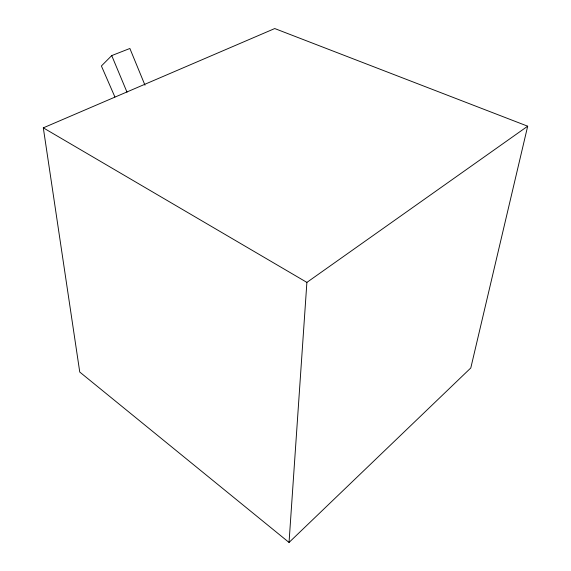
<?xml version="1.0" encoding="UTF-8"?>
<svg xmlns="http://www.w3.org/2000/svg" width="571" height="571" viewBox="0 0 571 571"><rect width="100%" height="100%" fill="white"/><g stroke="black" fill="none" stroke-linecap="round" stroke-linejoin="round"><path stroke-width="0.86" d="M289.04 542.45L306.891 282.395L527.69 126.198L274.737 28.55L43.31 127.847L79.754 372.049L289.04 542.45L470.797 367.96L527.69 126.198M144.977 85.186L129.874 48.478L111.73 55.587L101.395 65.972L114.899 96.963M43.31 127.847L306.891 282.395M111.73 55.587L127.019 92.202"/></g></svg>
